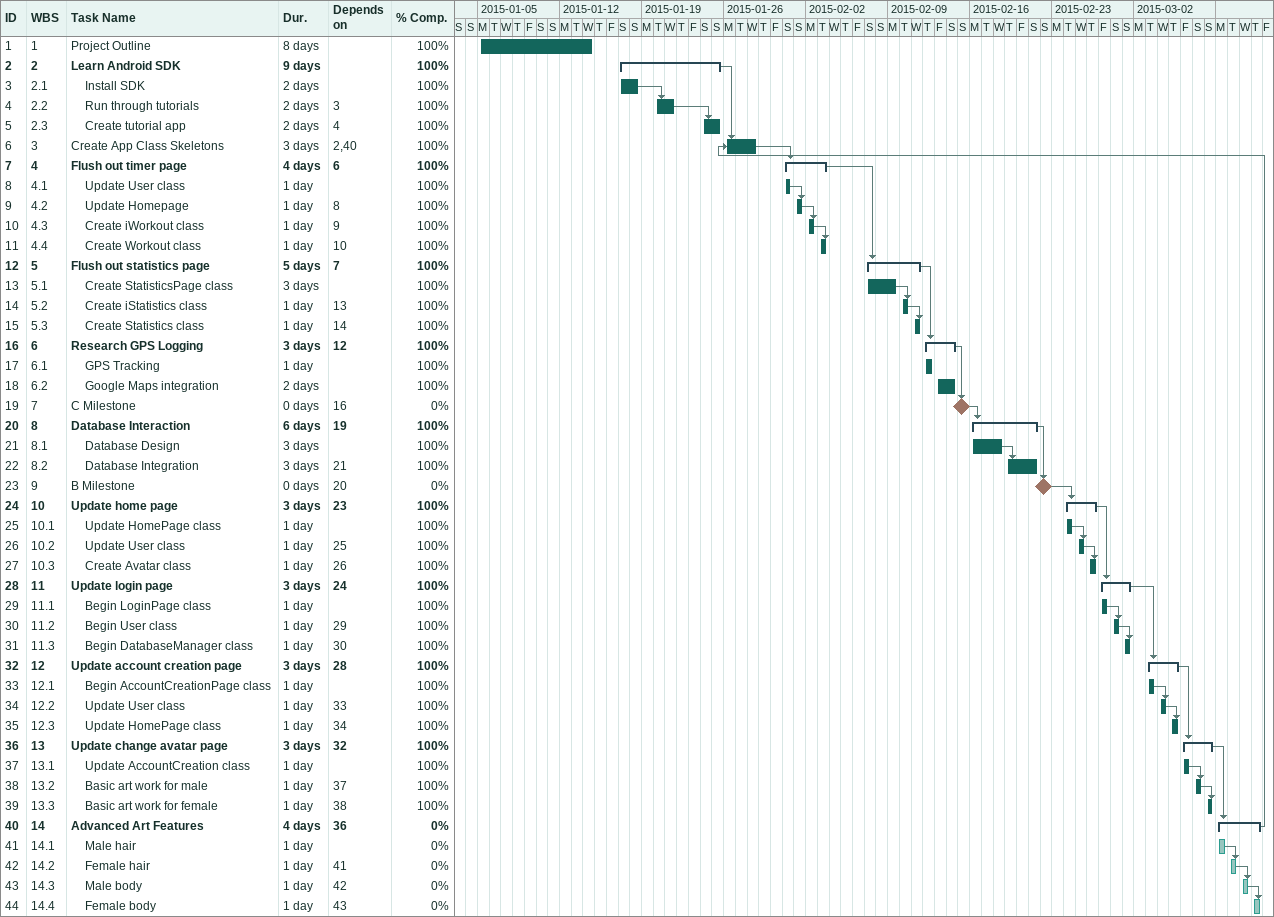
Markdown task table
| ID | WBS | Task | Duration | Start | Finish | Predecessors | % complete |
|---|---|---|---|---|---|---|---|
| 1 | 1 | Project Outline | 8d | 2015-01-05 | 2015-01-14 |  | 100 |
| 2 | 2 | **Learn Android SDK** | 9d | 2015-01-17 | 2015-01-25 |  | 100 |
| 3 | 2.1 | Install SDK | 2d | 2015-01-17 | 2015-01-18 |  | 100 |
| 4 | 2.2 | Run through tutorials | 2d | 2015-01-20 | 2015-01-21 | 3 | 100 |
| 5 | 2.3 | Create tutorial app | 2d | 2015-01-24 | 2015-01-25 | 4 | 100 |
| 6 | 3 | Create App Class Skeletons | 3d | 2015-01-26 | 2015-01-28 | 2, 40 | 100 |
| 7 | 4 | **Flush out timer page** | 4d | 2015-01-31 | 2015-02-03 | 6 | 100 |
| 8 | 4.1 | Update User class | 1d | 2015-01-31 | 2015-01-31 |  | 100 |
| 9 | 4.2 | Update Homepage | 1d | 2015-02-01 | 2015-02-01 | 8 | 100 |
| 10 | 4.3 | Create iWorkout class | 1d | 2015-02-02 | 2015-02-02 | 9 | 100 |
| 11 | 4.4 | Create Workout class | 1d | 2015-02-03 | 2015-02-03 | 10 | 100 |
| 12 | 5 | **Flush out statistics page** | 5d | 2015-02-07 | 2015-02-11 | 7 | 100 |
| 13 | 5.1 | Create StatisticsPage class | 3d | 2015-02-07 | 2015-02-09 |  | 100 |
| 14 | 5.2 | Create iStatistics class | 1d | 2015-02-10 | 2015-02-10 | 13 | 100 |
| 15 | 5.3 | Create Statistics class | 1d | 2015-02-11 | 2015-02-11 | 14 | 100 |
| 16 | 6 | **Research GPS Logging** | 3d | 2015-02-12 | 2015-02-14 | 12 | 100 |
| 17 | 6.1 | GPS Tracking | 1d | 2015-02-12 | 2015-02-12 |  | 100 |
| 18 | 6.2 | Google Maps integration | 2d | 2015-02-13 | 2015-02-14 |  | 100 |
| 19 | 7 | C Milestone | 0d | 2015-02-15 | 2015-02-15 | 16 | 0 |
| 20 | 8 | **Database Interaction** | 6d | 2015-02-16 | 2015-02-21 | 19 | 100 |
| 21 | 8.1 | Database Design | 3d | 2015-02-16 | 2015-02-18 |  | 100 |
| 22 | 8.2 | Database Integration | 3d | 2015-02-19 | 2015-02-21 | 21 | 100 |
| 23 | 9 | B Milestone | 0d | 2015-02-22 | 2015-02-22 | 20 | 0 |
| 24 | 10 | **Update home page** | 3d | 2015-02-24 | 2015-02-26 | 23 | 100 |
| 25 | 10.1 | Update HomePage class | 1d | 2015-02-24 | 2015-02-24 |  | 100 |
| 26 | 10.2 | Update User class | 1d | 2015-02-25 | 2015-02-25 | 25 | 100 |
| 27 | 10.3 | Create Avatar class | 1d | 2015-02-26 | 2015-02-26 | 26 | 100 |
| 28 | 11 | **Update login page** | 3d | 2015-02-27 | 2015-03-01 | 24 | 100 |
| 29 | 11.1 | Begin LoginPage class | 1d | 2015-02-27 | 2015-02-27 |  | 100 |
| 30 | 11.2 | Begin User class | 1d | 2015-02-28 | 2015-02-28 | 29 | 100 |
| 31 | 11.3 | Begin DatabaseManager class | 1d | 2015-03-01 | 2015-03-01 | 30 | 100 |
| 32 | 12 | **Update account creation page** | 3d | 2015-03-03 | 2015-03-05 | 28 | 100 |
| 33 | 12.1 | Begin AccountCreationPage class | 1d | 2015-03-03 | 2015-03-03 |  | 100 |
| 34 | 12.2 | Update User class | 1d | 2015-03-04 | 2015-03-04 | 33 | 100 |
| 35 | 12.3 | Update HomePage class | 1d | 2015-03-05 | 2015-03-05 | 34 | 100 |
| 36 | 13 | **Update change avatar page** | 3d | 2015-03-06 | 2015-03-08 | 32 | 100 |
| 37 | 13.1 | Update AccountCreation class | 1d | 2015-03-06 | 2015-03-06 |  | 100 |
| 38 | 13.2 | Basic art work for male | 1d | 2015-03-07 | 2015-03-07 | 37 | 100 |
| 39 | 13.3 | Basic art work for female | 1d | 2015-03-08 | 2015-03-08 | 38 | 100 |
| 40 | 14 | **Advanced Art Features** | 4d | 2015-03-09 | 2015-03-12 | 36 | 0 |
| 41 | 14.1 | Male hair | 1d | 2015-03-09 | 2015-03-09 |  | 0 |
| 42 | 14.2 | Female hair | 1d | 2015-03-10 | 2015-03-10 | 41 | 0 |
| 43 | 14.3 | Male body | 1d | 2015-03-11 | 2015-03-11 | 42 | 0 |
| 44 | 14.4 | Female body | 1d | 2015-03-12 | 2015-03-12 | 43 | 0 |
